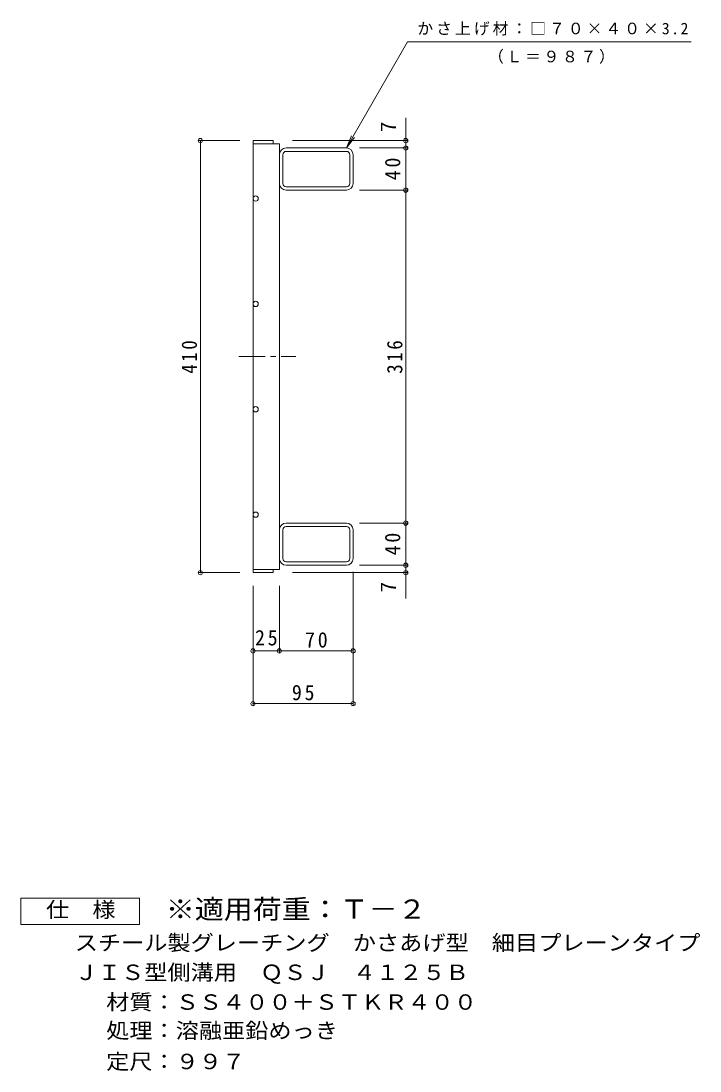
# Model space of a CAD drawing. Units: millimetres, scale not verified. Extents: x -817 to 892, y -689 to 555.
# Drawn here: x 247 to 892, y -504 to 492 of the extents above; entities that cross this region are included whole.
import ezdxf
from ezdxf.enums import TextEntityAlignment as Align

# ---------------------------------------------------------------- set-up
doc = ezdxf.new("R2010")
doc.units = ezdxf.units.MM
doc.header["$LTSCALE"] = 5
doc.header["$PDMODE"] = 32
doc.header["$PDSIZE"] = 4
doc.linetypes.add('CHAIN1', pattern=[8, 5, -1, 1, -1])
for name, color, linetype, lineweight in [('1-1_1-1ﾚｲﾔ', 2, 'Continuous', 9), ('1-2_1-2ﾚｲﾔ', 3, 'Continuous', 9), ('1-4_1-4ﾚｲﾔ', 7, 'Continuous', 9), ('1-5_1-5ﾚｲﾔ', 7, 'Continuous', 9), ('F-4_F-4ﾚｲﾔ', 2, 'Continuous', 9)]:
    doc.layers.add(name, color=color, linetype=linetype, lineweight=lineweight)
doc.layers.add('F-5_F-5ﾚｲﾔ', color=3, linetype='Continuous')
doc.styles.add('ＭＳ ゴシック', font='')
doc.styles.get('ＭＳ ゴシック').set_extended_font_data('MS Gothic')

msp = doc.modelspace()

# ---------------------------------------------------------------- linework, layer by layer
at = {"layer": '1-1_1-1ﾚｲﾔ'}
for p, q in [((556.167, 371.581), (498.968, 371.581)), ((495.768, 337.981), (495.768, 365.181)), ((556.167, 368.381), (498.967, 368.381)), ((559.368, 337.981), (559.368, 365.181)), ((562.568, 337.981), (562.568, 365.181)), ((498.968, 334.781), (556.167, 334.781)), ((556.167, 331.581), (498.968, 331.581)), ((556.167, 15.581), (498.968, 15.581)), ((498.968, 12.381), (556.167, 12.381)), ((495.767, 9.181), (495.767, -18.019)), ((559.367, 9.181), (559.367, -18.019)), ((562.568, 9.181), (562.568, -18.019)), ((556.167, -21.219), (498.967, -21.219)), ((556.167, -24.419), (498.968, -24.419))]:
    msp.add_line(p, q, dxfattribs=at)
for centre, radius, start, end in [((498.968, 365.181), 6.4, 90, 180), ((556.167, 365.181), 6.4, 0, 90), ((498.967, 365.181), 3.2, 90, 180), ((556.167, 365.181), 3.2, 0, 90), ((498.968, 337.981), 6.4, 180, 270), ((498.968, 337.981), 3.2, 180, 270), ((556.167, 337.981), 6.4, 270, 0), ((556.167, 337.981), 3.2, 270, 0), ((498.968, 9.181), 6.4, 90, 180), ((498.968, 9.181), 3.2, 90, 180), ((556.167, 9.181), 6.4, 0, 90), ((556.167, 9.181), 3.2, 0, 90), ((498.968, -18.019), 6.4, 180, 270), ((498.967, -18.019), 3.2, 180, 270), ((556.167, -18.019), 3.2, 270, 0), ((556.167, -18.019), 6.4, 270, 0)]:
    msp.add_arc(centre, radius, start, end, dxfattribs=at)
at = {"layer": '1-2_1-2ﾚｲﾔ'}
for p, q in [((467.568, 378.581), (467.568, -31.419)), ((467.568, 375.581), (492.568, 375.581)), ((486.568, -28.419), (486.568, -31.419)), ((467.568, -31.419), (486.568, -31.419))]:
    msp.add_line(p, q, dxfattribs=at)
at = {"layer": '1-2_1-2ﾚｲﾔ', "linetype": 'CHAIN1'}
msp.add_line((454.189, 173.581), (508.126, 173.581), dxfattribs=at)
at = {"layer": '1-2_1-2ﾚｲﾔ'}
for points in [[(467.568, 378.581), (486.568, 378.581), (486.568, 375.581)], [(467.568, -28.419), (492.568, -28.419), (492.568, 375.581)]]:
    msp.add_lwpolyline(points, dxfattribs=at)
for centre in [(470.068, 323.583), (470.068, 223.582), (470.068, 123.582), (470.068, 23.582)]:
    msp.add_circle(centre, 2.5, dxfattribs=at)
at = {"layer": '1-4_1-4ﾚｲﾔ'}
for p, q in [((612.568, 371.581), (612.568, 400.219)), ((455.068, 378.581), (416.068, 378.581)), ((417.568, -31.419), (417.568, 378.581)), ((505.068, 378.581), (614.068, 378.581)), ((568.667, 371.581), (614.068, 371.581)), ((612.568, 331.581), (612.568, 371.581)), ((568.667, 331.581), (614.068, 331.581)), ((612.567, 15.581), (612.568, 331.581)), ((612.567, -24.419), (612.568, 35.581)), ((568.667, 15.581), (614.067, 15.581)), ((568.667, -24.419), (614.067, -24.419)), ((612.567, -55.864), (612.567, -24.419)), ((455.068, -31.419), (416.068, -31.419)), ((505.068, -31.419), (614.067, -31.419)), ((562.567, -30.519), (562.567, -157.243)), ((467.568, -43.919), (467.568, -157.243)), ((492.568, -43.919), (492.568, -107.243)), ((467.568, -105.743), (492.568, -105.743)), ((492.568, -105.743), (562.567, -105.743)), ((467.568, -155.743), (562.567, -155.743))]:
    msp.add_line(p, q, dxfattribs=at)
for p in [(417.568, 378.581), (612.568, 378.581), (612.568, 371.581), (612.568, 331.581), (612.567, 15.581), (417.568, -31.419), (612.567, -24.419), (612.567, -31.419), (467.568, -105.743), (492.568, -105.743), (562.567, -105.743), (467.568, -155.743), (562.567, -155.743)]:
    msp.add_point(p, dxfattribs=at)
at = {"layer": '1-5_1-5ﾚｲﾔ'}
for p, q in [((556.167, 371.581), (614.329, 472.442)), ((614.329, 472.442), (883.506, 472.442)), ((556.167, 371.581), (560.951, 383.13)), ((556.167, 371.581), (563.777, 381.498))]:
    msp.add_line(p, q, dxfattribs=at)
at = {"layer": 'F-4_F-4ﾚｲﾔ'}
msp.add_lwpolyline([(247.297, -365.473), (247.297, -340.473), (359.797, -340.473), (359.797, -365.473)], close=True, dxfattribs=at)

# ---------------------------------------------------------------- texts
at = {"layer": '1-4_1-4ﾚｲﾔ', "color": 2, "style": 'ＭＳ ゴシック'}
for p in [(607.568, 386.597), (607.567, -50.127)]:
    msp.add_text('7', height=14.66, rotation=90, dxfattribs=at).set_placement(p, align=Align.BOTTOM_LEFT)
at = {"layer": '1-4_1-4ﾚｲﾔ', "color": 2, "char_height": 14.66, "attachment_point": 7, "rotation": 90, "style": 'ＭＳ ゴシック'}
for s, insert in [('\\T1.27;\\W0.95;40', (607.568, 340.957)), ('\\T1.27;\\W0.9;410', (414.568, 157.331)), ('\\T1.27;\\W0.9;316', (609.568, 157.331)), ('\\T1.27;\\W0.95;40', (607.567, -15.044))]:
    msp.add_mtext(s, dxfattribs=dict(at, insert=insert))
at = {"layer": '1-4_1-4ﾚｲﾔ', "color": 2, "char_height": 14.66, "attachment_point": 7, "style": 'ＭＳ ゴシック'}
for s, insert in [('\\T1.27;\\W0.95;25', (469.443, -100.743)), ('\\T1.27;\\W0.95;70', (516.942, -102.743)), ('\\T1.27;\\W0.95;95', (504.442, -152.743))]:
    msp.add_mtext(s, dxfattribs=dict(at, insert=insert))
at = {"layer": '1-5_1-5ﾚｲﾔ', "char_height": 11, "attachment_point": 7, "style": 'ＭＳ ゴシック'}
for s, insert in [('\\T1.19;かさ上げ材：□７０×４０×3.2', (623.574, 478.301)), ('\\T1.17;（Ｌ＝９８７）', (690.68, 451.446))]:
    msp.add_mtext(s, dxfattribs=dict(at, insert=insert))
at = {"layer": 'F-4_F-4ﾚｲﾔ', "style": 'ＭＳ ゴシック', "width": 1.1}
for s, p in [('仕\u3000様', (271.047, -362.973)), ('スチール製グレーチング\u3000かさあげ型\u3000細目プレーンタイプ', (298.342, -394.433)), ('ＪＩＳ型側溝用\u3000ＱＳＪ\u3000４１２５Ｂ', (298.342, -422.482)), ('材質：ＳＳ４００＋ＳＴＫＲ４００', (328.198, -450.712)), ('処理：溶融亜鉛めっき', (328.198, -477.751)), ('定尺：９９７', (328.197, -507.108))]:
    msp.add_text(s, height=14.66, dxfattribs=at).set_placement(p, align=Align.BOTTOM_LEFT)
at = {"layer": 'F-5_F-5ﾚｲﾔ', "style": 'ＭＳ ゴシック', "width": 1.1}
msp.add_text('※適用荷重：Ｔ－２', height=18.33, dxfattribs=at).set_placement((384.797, -365.473), align=Align.BOTTOM_LEFT)

doc.saveas('drawing.dxf')
